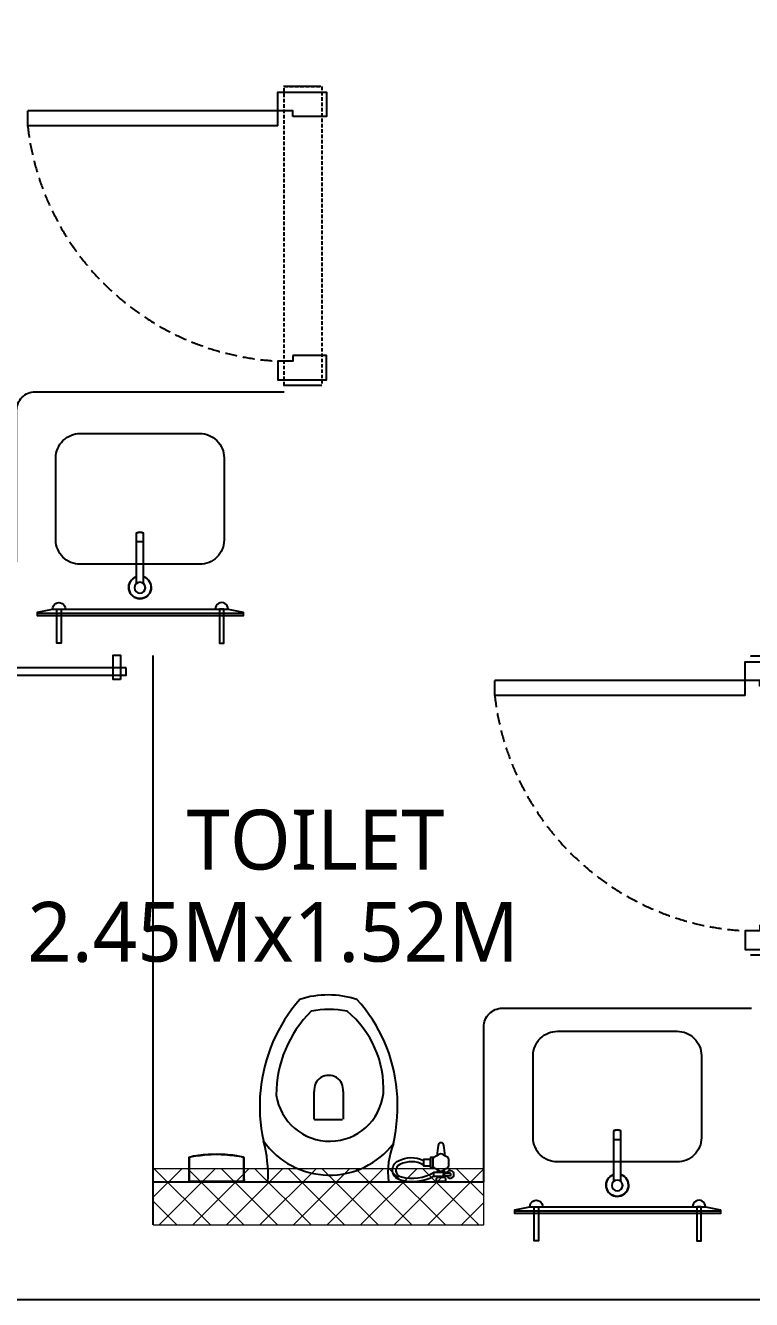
# Model space of a CAD drawing. Header units: millimetres. Extents: x 2061841 to 105821645, y -77612 to 48520811.
# Drawn here: x 105486299 to 105488241, y 48475913 to 48479323 of the extents above; entities that cross this region are included whole.
import ezdxf

# ---------------------------------------------------------------- set-up
doc = ezdxf.new("R2010")
doc.units = ezdxf.units.MM
doc.header["$LTSCALE"] = 10
doc.header["$MEASUREMENT"] = 0
doc.linetypes.add('HIDDEN2', pattern=[4.7625, 3.175, -1.5875])
doc.layers.add('@@-PL-LEDGE WALL REQUIRED_SEP-2023', color=203, linetype='Continuous', lineweight=18)
for name, color, linetype in [('A-ANNO-LABL', 140, 'Continuous'), ('A-DOOR', 6, 'Continuous'), ('A-ELEV-HIDN', 54, 'HIDDEN2'), ('A-FLOR-FNSH', 74, 'Continuous'), ('AP-SANR-FIXT', 74, 'Continuous'), ('PL_MASTER SITE LAYOUT_PLAN_17.08.2024_R1$0$AC-BWAL', 140, 'Continuous'), ('S-OPENING', 6, 'Continuous'), ('xb_type d_second fl_typ_fl$0$A-DOOR', 8, 'Continuous'), ('xb_type d_second fl_typ_fl$0$A-WALL', 8, 'Continuous'), ('xr_TDT02_Toilet_01_settingout$0$A-ELEV-FINE', 8, 'Continuous')]:
    doc.layers.add(name, color=color, linetype=linetype)
doc.styles.add('Lucida SU', font='l_10646.ttf')

# ---------------------------------------------------------------- blocks, each defined once
blk = doc.blocks.new('xb_type d_second fl_typ_fl$0$Door frame 100wall')
blk.add_lwpolyline([(-80, 75), (-65, 75), (-65, 115), (-15, 115), (-15, -15), (-80, -15)], close=True)
at = {"layer": 'xb_type d_second fl_typ_fl$0$A-WALL'}
blk.add_line((0, 0), (0, 100), dxfattribs=at)
blk = doc.blocks.new('xb_type d_second fl_typ_fl$0$toilet door')
at = {"layer": 'A-ELEV-HIDN'}
blk.add_arc((-1763.3, 7052.9), 711.1, 96.4703, 177.0071, dxfattribs=at)
at = {"layer": 'xb_type d_second fl_typ_fl$0$A-DOOR'}
for p, q in [((-1843.4, 7090), (-1843.4, 7759.4)), ((-1843.4, 7759.4), (-1803.4, 7759.4)), ((-1803.4, 7090), (-1803.4, 7759.4)), ((-1843.4, 7090), (-1803.4, 7090))]:
    blk.add_line(p, q, dxfattribs=at)
at = {"layer": 'xb_type d_second fl_typ_fl$0$A-DOOR', "xscale": -1}
blk.add_blockref('xb_type d_second fl_typ_fl$0$Door frame 100wall', (-2538.4, 6975), dxfattribs=at)
at = {"layer": 'xb_type d_second fl_typ_fl$0$A-DOOR'}
blk.add_blockref('xb_type d_second fl_typ_fl$0$Door frame 100wall', (-1738.4, 6975), dxfattribs=at)
blk = doc.blocks.new('xr_TDT02_Toilet_01_settingout$0$BASIN 600')
at = {"layer": 'AP-SANR-FIXT', "ltscale": 0.2}
for p, q in [((28918.9, 6319.8), (29054.1, 6319.8)), ((28942.3, 6300.2), (28942.3, 6319.8)), ((29054.1, 6300.2), (28918.9, 6300.2))]:
    blk.add_line(p, q, dxfattribs=at)
at = {"layer": 'AP-SANR-FIXT'}
for points in [[(29130, 6034), (29140, 6034), (29140, 6584), (29130, 6584), (29122, 6544), (29122, 6074), (29130, 6034)], [(29134, 6034), (29134, 6584)]]:
    blk.add_lwpolyline(points, dxfattribs=at)
at = {"layer": 'AP-SANR-FIXT', "ltscale": 0.2}
blk.add_lwpolyline([(29002, 6319.8), (29002, 6470, 0.414214), (28937, 6535), (28717, 6535, 0.414214), (28652, 6470), (28652, 6150, 0.414214), (28717, 6085), (28937, 6085, 0.414214), (29002, 6150), (29002, 6300.2)], format="xyb", dxfattribs=at)
at = {"layer": 'AP-SANR-FIXT'}
for points in [[(29002, 6300.2), (29002, 6470, 0.414214), (28937, 6535), (28717, 6535, 0.414214), (28652, 6470), (28652, 6150, 0.414214), (28717, 6085), (28937, 6085, 0.414214), (29002, 6150), (29002, 6300.2)], [(29122, 6544, -43.793788), (29122, 6544, 1.000509), (29122, 6509.2, -0.95535)], [(29122, 6074, 43.793788), (29122, 6074, -1.000509), (29122, 6108.8, 0.95535)]]:
    blk.add_lwpolyline(points, format="xyb", dxfattribs=at)
at = {"layer": 'AP-SANR-FIXT', "elevation": 0}
for points in [[(29122, 6532.2), (29122, 6520.9), (29213, 6520.9), (29213, 6532.2)], [(29122, 6085.8), (29122, 6097.1), (29212.9, 6097.1), (29212.9, 6085.8)]]:
    blk.add_lwpolyline(points, close=True, dxfattribs=at)
at = {"layer": 'AP-SANR-FIXT'}
blk.add_lwpolyline([(28918.9, 6319.8), (29035.6, 6319.8, -5.974225), (29035.6, 6300.2), (28918.9, 6300.2, -0.260855)], format="xyb", close=True, dxfattribs=at)
blk.add_circle((29064.8, 6310), 14.5, dxfattribs=at)
at = {"layer": 'AP-SANR-FIXT', "ltscale": 0.2}
for centre, radius, start, end in [((28936.3, 6310), 20, 150.7599, 209.2401), ((29064, 6310), 30, 198.9249, 161.0751)]:
    blk.add_arc(centre, radius, start, end, dxfattribs=at)
blk = doc.blocks.new('xr_TDT02_Toilet_01_settingout$0$wc')
at = {"layer": 'AP-SANR-FIXT', "ltscale": 0.2}
for p, q in [((20461.6, 4689.7), (20497.7, 4689.7)), ((20461.7, 4678.8), (20497.7, 4678.8)), ((20486.6, 4691.9), (20469.3, 4691.9)), ((20469.3, 4678.8), (20469.3, 4671.7)), ((20486.6, 4678.8), (20486.6, 4672.2)), ((20740, 4462.3), (20740, 4536.7)), ((20741.2, 4537.9), (20815.6, 4537.9)), ((20816.8, 4536.7), (20816.8, 4462.3))]:
    blk.add_line(p, q, dxfattribs=at)
for points in [[(20471.3, 4681, 0.336902), (20471.3, 4687.4), (20453.3, 4687.4, 0.507062), (20453.3, 4681)], [(20457.1, 4643.7, 0.066607), (20460.1, 4638.4, -0.017063), (20475.3, 4629.7, 0.066607), (20481.4, 4629.7, -0.017063), (20496.6, 4638.4, 0.066607), (20499.7, 4643.7, -0.017063), (20499.7, 4661.3, 0.066607), (20496.6, 4666.6, -0.017063), (20481.4, 4675.3, 0.066607), (20475.3, 4675.3, -0.017063), (20460.1, 4666.6, 0.066607), (20457.1, 4661.3, -0.017063)]]:
    blk.add_lwpolyline(points, format="xyb", close=True, dxfattribs=at)
for points in [[(20469.3, 4689.7), (20469.3, 4691.9), (20465.8, 4695.5), (20465.8, 4703.5), (20490.1, 4703.5), (20490.1, 4695.5), (20486.6, 4691.9), (20486.6, 4689.7)], [(20497.2, 4639.2), (20506.1, 4639.2), (20506.1, 4665.8), (20497.2, 4665.8)]]:
    blk.add_lwpolyline(points, dxfattribs=at)
for points in [[(20525, 4659.1, 0.260106), (20587.7, 4657.6, 0.770876), (20584, 4691, 0.197727), (20497.7, 4678.8), (20497.7, 4689.7, -0.200316), (20586.3, 4699.5, -0.713234), (20592, 4647.6, -0.235015), (20525, 4646.8)], [(20467.4, 4634.4, 0.031577), (20470.4, 4606.4, 0.908601), (20485.5, 4606.4, 0.031024), (20488.5, 4633.9)]]:
    blk.add_lwpolyline(points, format="xyb", dxfattribs=at)
blk.add_lwpolyline([(20506.1, 4643.9), (20525, 4643.9), (20525, 4661.1), (20506.1, 4661.1)], close=True, dxfattribs=at)
for centre, radius, start, end in [((20453.3, 4684.2), 9.98, 18.8114, 341.3896), ((20411.1, 4679.4), 208.8, 338.0884, 6.7012), ((20776.2, 4470), 216, 35.1758, 142.488), ((21291.6, 4686.1), 351.1, 177.1212, 195.1481), ((21075.2, 4500.6), 481, 167.8985, 184.8456), ((20775.6, 4450.6), 144.6, 8.367, 173.1296), ((20541.5, 4502.1), 421.4, 354.2574, 12.6405), ((20815.6, 4536.7), 1.26, 0, 90), ((20901.7, 4455.1), 270, 177.2824, 230.2951), ((20601, 4472.2), 317.7, 314.8694, 359.9106), ((21011.6, 4496.9), 417.4, 185.0763, 222.3), ((20778.4, 4457.7), 38.7, 173.1877, 6.8123), ((20528.1, 4501.3), 434.7, 318.9211, 354.5507), ((20778.1, 4490.2), 247.7, 258.6146, 280.9392), ((20780, 4451.5), 247.7, 251.889, 287.8168)]:
    blk.add_arc(centre, radius, start, end, dxfattribs=at)
blk.add_rational_spline([(21005.4, 4703.3), (21005.4, 4679), (21005.4, 4654.7), (21005.4, 4646.2), (21005.4, 4637.7), (21078.3, 4622.9), (21151.3, 4637.6), (21151.3, 4646.1), (21151.3, 4654.6), (21151.3, 4678.9), (21151.3, 4703.3)], [1, 1, 1, 1, 1, 0.980198019802, 1, 1, 1, 1, 1], degree=2, knots=[0, 0, 0, 1, 1, 2, 2, 2.398675, 2.398675, 3.398675, 3.398675, 4.398675, 4.398675, 4.398675], dxfattribs=at)
at = {"layer": 'AP-SANR-FIXT'}
blk.add_rational_spline([(21151.3, 4703.3), (21078.4, 4703.3), (21005.4, 4703.3), (21005.4, 4679), (21005.4, 4654.7), (21005.4, 4646.2), (21005.4, 4637.7), (21078.3, 4622.9), (21151.3, 4637.6), (21151.3, 4646.1), (21151.3, 4654.6), (21151.3, 4678.9), (21151.3, 4703.3)], [1, 1, 1, 1, 1, 1, 1, 0.980198019802, 1, 1, 1, 1, 1], degree=2, knots=[0, 0, 0, 1, 1, 2, 2, 3, 3, 3.398675, 3.398675, 4.398675, 4.398675, 5.398675, 5.398675, 5.398675], dxfattribs=at)
blk = doc.blocks.new('xr_TDT02_Toilet_01_settingout$0$i dont know')
at = {"layer": 'AP-SANR-FIXT', "ltscale": 0.2}
blk.add_lwpolyline([(19553.3, 3403), (20203.3, 3403), (20203.3, 3422.5), (19553.3, 3422.5)], close=True, dxfattribs=at)
at = {"layer": 'AP-SANR-FIXT', "ltscale": 0.2, "elevation": 0}
for points in [[(19568.4, 3434), (19588.3, 3434), (19588.3, 3368.5), (19568.4, 3368.5)], [(20188.3, 3434), (20168.5, 3434), (20168.5, 3368.5), (20188.3, 3368.5)]]:
    blk.add_lwpolyline(points, close=True, dxfattribs=at)
blk = doc.blocks.new('TOWER-A TYPICAL FLOOR FRAMING PLAN N')
at = {"layer": '@@-PL-LEDGE WALL REQUIRED_SEP-2023', "ltscale": 50}
h = blk.add_hatch(dxfattribs=at)
h.set_pattern_fill('ANSI37', color=256, scale=20)
h.set_pattern_definition([(45, (102721524.346, 48553860.35), (-44.90128, 44.90128), []), (135, (102721524.346, 48553860.35), (-44.90128, -44.90128), [])])
h.paths.add_polyline_path([(102723640, 48574127.5), (102724524, 48574127.5), (102724524, 48574277.5), (102723640, 48574277.5)])
at = {"layer": '@@-PL-LEDGE WALL REQUIRED_SEP-2023', "ltscale": 50, "elevation": 0}
blk.add_lwpolyline([(102723640, 48574127.5), (102724524, 48574127.5), (102724524, 48574277.5), (102723640, 48574277.5)], close=True, dxfattribs=at)
at = {"layer": 'A-ELEV-HIDN', "ltscale": 0.3, "elevation": 0}
blk.add_lwpolyline([(102723990.7, 48577174.3), (102724090.7, 48577174.3), (102724090.7, 48576374.3), (102723990.7, 48576374.3)], close=True, dxfattribs=at)
at = {"layer": 'A-FLOR-FNSH', "elevation": 0}
for points in [[(102722390.6, 48575902.5), (102723274.7, 48575902.5), (102723274.7, 48576307.1, -0.414214), (102723324.7, 48576357.1), (102723990.7, 48576357.1)], [(102723640, 48574242.5), (102724524, 48574242.5), (102724524, 48574657.1, -0.414214), (102724574, 48574707.1), (102725240, 48574707.1)]]:
    blk.add_lwpolyline(points, format="xyb", dxfattribs=at)
blk.add_lwpolyline([(102723640, 48574127.5), (102723640, 48575651.5)], dxfattribs=at)
at = {"layer": 'PL_MASTER SITE LAYOUT_PLAN_17.08.2024_R1$0$AC-BWAL', "elevation": 0}
blk.add_lwpolyline([(102721339.7, 48579899.3), (102721339.6, 48573927.5), (102748009.5, 48573927.4), (102748009.5, 48585100.5), (102727400.6, 48602274.5), (102721339.8, 48602274.5), (102721339.7, 48579899.3)], dxfattribs=at)
at = {"layer": 'A-DOOR', "rotation": 90}
for p in [(102731063.7, 48578912.7, 0), (102732313, 48577387.7, 0)]:
    blk.add_blockref('xb_type d_second fl_typ_fl$0$toilet door', p, dxfattribs=at)
at = {"layer": 'xr_TDT02_Toilet_01_settingout$0$A-ELEV-FINE', "xscale": -1, "rotation": 89.99999999999994}
for p in [(102729914.6, 48604897.4, 0), (102731191.3, 48603297.5, 0)]:
    blk.add_blockref('xr_TDT02_Toilet_01_settingout$0$BASIN 600', p, dxfattribs=at)
at = {"layer": 'xr_TDT02_Toilet_01_settingout$0$A-ELEV-FINE', "linetype": 'Continuous', "rotation": 180}
for name, p in [('xr_TDT02_Toilet_01_settingout$0$i dont know', (102743121, 48579021, 0)), ('xr_TDT02_Toilet_01_settingout$0$wc', (102744887.8, 48578946.4, 0))]:
    blk.add_blockref(name, p, dxfattribs=at)
at = {"layer": 'A-ANNO-LABL', "style": 'Lucida SU'}
for s, p in [('TOILET', (102723729.4, 48575078.3, 207.4)), ('2.45Mx1.52M', (102723303.2, 48574831.7, 207.4))]:
    blk.add_text(s, height=160, dxfattribs=at).set_placement(p)

msp = doc.modelspace()

# ---------------------------------------------------------------- block references
at = {"layer": 'S-OPENING'}
msp.add_blockref('TOWER-A TYPICAL FLOOR FRAMING PLAN N', (2763000.3, -98014.7), dxfattribs=at)

doc.saveas('drawing.dxf')
